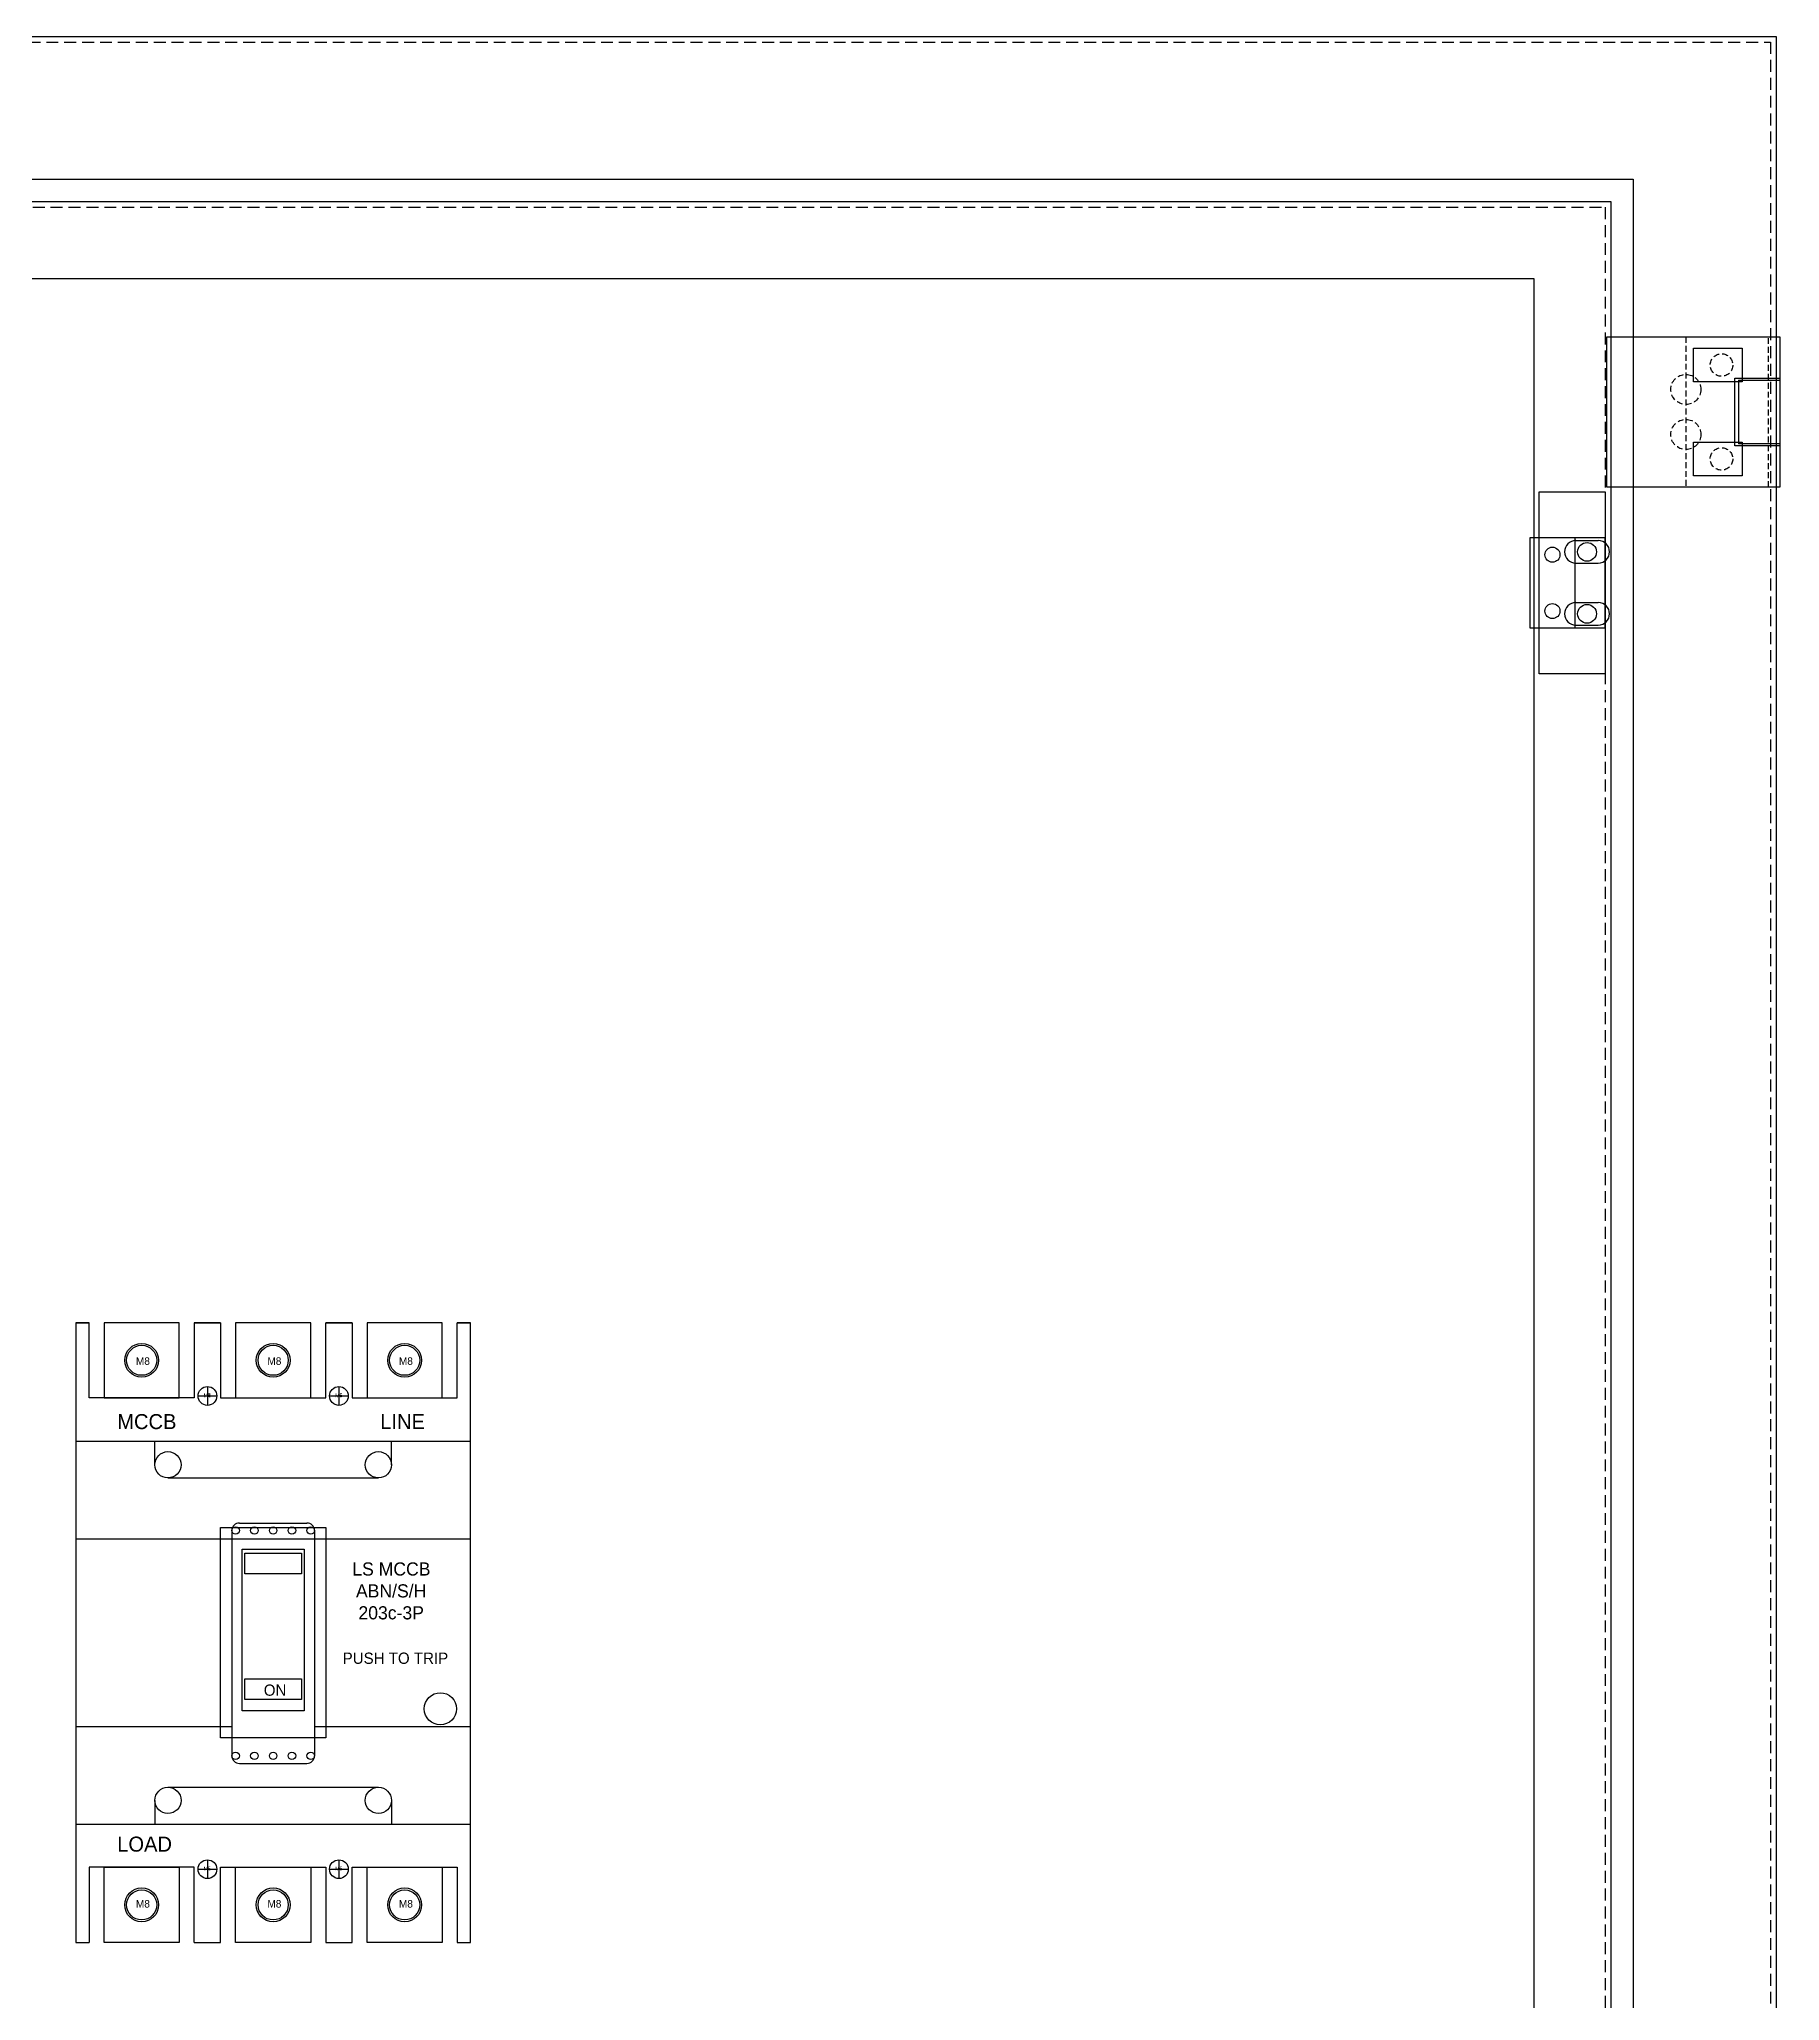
# Model space of a CAD drawing. Header units: millimetres. Extents: x 0 to 3953, y 0 to 2795.
# Drawn here: x 1527 to 1990, y 1998 to 2520 of the extents above; entities that cross this region are included whole.
import ezdxf

# ---------------------------------------------------------------- set-up
doc = ezdxf.new("R2010")
doc.units = ezdxf.units.MM
doc.linetypes.add('HIDDEN2', pattern=[4.7625, 3.175, -1.5875])

# ---------------------------------------------------------------- blocks, each defined once
blk = doc.blocks.new('HL044-1.3-C')
at = {"color": 1, "linetype": 'HIDDEN2', "ltscale": 0.5}
for p, q in [((-25, 40), (-25, 0)), ((-3, 0), (-3, 40))]:
    blk.add_line(p, q, dxfattribs=at)
at = {"color": 1}
for p, q in [((-12, 29), (0, 29)), ((-12, 11), (-12, 29)), ((-11, 28.5), (0, 28.5)), ((-11, 28.5), (-11, 11.5)), ((0, 11), (-12, 11)), ((0, 11.5), (-11, 11.5))]:
    blk.add_line(p, q, dxfattribs=at)
blk.add_lwpolyline([(-46, 40), (0, 40), (0, 0), (-46, 0)], close=True, dxfattribs=at)
at = {"color": 1, "linetype": 'HIDDEN2', "ltscale": 0.5}
for centre, radius in [((-15.5, 32.5), 3), ((-25, 26), 4), ((-25, 14), 4), ((-15.5, 7.5), 3)]:
    blk.add_circle(centre, radius, dxfattribs=at)
blk = doc.blocks.new('ovan6x9')
at = {"color": 2}
for p, q in [((2, 6), (8, 6)), ((2, 0), (8, 0))]:
    blk.add_line(p, q, dxfattribs=at)
for centre, start, end in [((2, 3), 90, 270), ((8, 3), 270, 90)]:
    blk.add_arc(centre, 3, start, end, dxfattribs=at)
blk = doc.blocks.new('HL036-1-1')
at = {"color": 1}
blk.add_line((9.5, 36.25), (9.5, 12.25), dxfattribs=at)
for points in [[(0, 48.5), (17.5, 48.5), (17.5, 0), (0, 0)], [(-2.5, 12.25), (17.5, 12.25), (17.5, 36.25), (-2.5, 36.25)]]:
    blk.add_lwpolyline(points, close=True, dxfattribs=at)
for centre, radius in [((3.5, 31.75), 2), ((12.7, 32.5), 2.5), ((3.5, 16.75), 2), ((12.7, 16), 2.5)]:
    blk.add_circle(centre, radius, dxfattribs=at)
blk = doc.blocks.new('1 LS 250AF 3P')
for p, q in [((0, 0), (3.5, 0)), ((31.5, 0), (38.5, 0)), ((31.5, 0), (38.5, 0)), ((66.5, 0), (73.5, 0)), ((66.5, 0), (73.5, 0)), ((101.5, 0), (105, 0)), ((0, -31.5), (105, -31.5)), ((21, -37.82), (21, -31.5)), ((84, -37.82), (84, -31.5)), ((24.5, -41.32), (80.5, -41.32)), ((41.5, -55.32), (41.5, -115.32)), ((43.5, -53.32), (61.5, -53.32)), ((63.5, -55.32), (63.5, -115.32)), ((0, -57.5), (41.5, -57.5)), ((41.5, -57.5), (105, -57.5)), ((0, -107.5), (41.5, -107.5)), ((63.5, -107.5), (105, -107.5)), ((43.5, -117.32), (61.5, -117.32)), ((24.5, -123.68), (80.5, -123.68)), ((21, -127.18), (21, -133.5)), ((84, -127.18), (84, -133.5)), ((0, -133.5), (105, -133.5)), ((0, -165), (3.5, -165)), ((31.5, -165), (38.5, -165)), ((31.5, -165), (38.5, -165)), ((66.5, -165), (73.5, -165)), ((66.5, -165), (73.5, -165)), ((101.5, -165), (105, -165))]:
    blk.add_line(p, q)
at = {"color": 4}
for p, q in [((32.5, -19.5), (37.5, -19.5)), ((35, -17), (35, -22)), ((67.5, -19.5), (72.5, -19.5)), ((70, -17), (70, -22)), ((32.5, -145.5), (37.5, -145.5)), ((35, -143), (35, -148)), ((67.5, -145.5), (72.5, -145.5)), ((70, -143), (70, -148))]:
    blk.add_line(p, q, dxfattribs=at)
at = {"lineweight": 30}
for points in [[(3.5, 0), (0, 0), (0, -165), (3.5, -165)], [(31.5, 0), (31.5, -20), (3.5, -20), (3.5, 0)], [(38.5, 0), (31.5, 0)], [(38.5, 0), (38.5, -20), (66.5, -20), (66.5, 0)], [(73.5, 0), (66.5, 0)], [(73.5, 0), (73.5, -20), (101.5, -20), (101.5, 0)], [(101.5, -165), (105, -165), (105, 0), (101.5, 0)], [(31.5, -165), (31.5, -145), (3.5, -145), (3.5, -165)], [(38.5, -165), (38.5, -145), (66.5, -145), (66.5, -165)], [(73.5, -165), (73.5, -145), (101.5, -145), (101.5, -165)], [(73.5, -165), (73.5, -145), (101.5, -145), (101.5, -165)], [(31.5, -165), (38.5, -165)], [(66.5, -165), (73.5, -165)]]:
    blk.add_lwpolyline(points, dxfattribs=at)
for points in [[(44.25, -60.32), (60.75, -60.32), (60.75, -103.32), (44.25, -103.32)], [(45, -61.32), (60, -61.32), (60, -66.82), (45, -66.82)], [(45, -94.82), (60, -94.82), (60, -100.32), (45, -100.32)]]:
    blk.add_lwpolyline(points, close=True)
for centre, radius in [((17.5, -10), 4), ((52.5, -10), 4), ((87.5, -10), 4), ((24.5, -37.82), 3.5), ((80.5, -37.82), 3.5), ((42.5, -55.32), 1), ((47.5, -55.32), 1), ((52.5, -55.32), 1), ((57.5, -55.32), 1), ((62.5, -55.32), 1), ((97, -102.78), 4.28), ((42.5, -115.32), 1), ((47.5, -115.32), 1), ((52.5, -115.32), 1), ((57.5, -115.32), 1), ((62.5, -115.32), 1), ((24.5, -127.18), 3.5), ((80.5, -127.18), 3.5), ((17.5, -155), 4), ((52.5, -155), 4), ((87.5, -155), 4)]:
    blk.add_circle(centre, radius)
for centre, start, end in [((43.5, -55.32), 90, 180), ((61.5, -55.32), 0, 90), ((43.5, -115.32), 180, 270), ((61.5, -115.32), 270, 0)]:
    blk.add_arc(centre, 2, start, end)
at = {"attachment_point": 1}
for s, width, insert, char_height in [('M8', 4.4376, (15.97, -9.21), 2), ('M8', 4.4376, (50.97, -9.21), 2), ('M8', 4.4376, (85.97, -9.21), 2), ('MCCB', 14.0775, (11, -24.32), 4), ('LINE', 14.0775, (81, -24.32), 4), ('PUSH TO TRIP', 32.2145, (71, -87.82), 3), ('ON', 7.2418, (50, -96.32), 3), ('LOAD', 14.0775, (11, -136.82), 4), ('M8', 4.4376, (15.97, -153.71), 2), ('M8', 4.4376, (50.97, -153.71), 2), ('M8', 4.4376, (85.97, -153.71), 2)]:
    blk.add_mtext_dynamic_manual_height_columns(s, width=width, gutter_width=1, heights=[0], dxfattribs=dict(at, insert=insert, char_height=char_height))
at = {"color": 4, "char_height": 1, "attachment_point": 1}
for s, insert in [('M4', (34, -18.82)), ('M5', (34, -18.82)), ('M5', (69, -18.82)), ('M5', (34, -144.82)), ('M5', (69, -144.82))]:
    blk.add_mtext_dynamic_manual_height_columns(s, width=4.4376, gutter_width=1, heights=[0], dxfattribs=dict(at, insert=insert))
blk = doc.blocks.new('LS 250AF 3P')
at = {"color": 1}
for points in [[(7.5, -20), (27.5, -20), (27.5, 0), (7.5, 0)], [(7.5, -145), (27.5, -145), (27.5, -165), (7.5, -165)]]:
    blk.add_lwpolyline(points, close=True, dxfattribs=at)
at = {"color": 2}
for points in [[(42.5, -20), (62.5, -20), (62.5, 0), (42.5, 0)], [(42.5, -145), (62.5, -145), (62.5, -165), (42.5, -165)]]:
    blk.add_lwpolyline(points, close=True, dxfattribs=at)
at = {"color": 5}
for points in [[(77.5, -20), (97.5, -20), (97.5, 0), (77.5, 0)], [(77.5, -145), (97.5, -145), (97.5, -165), (77.5, -165)]]:
    blk.add_lwpolyline(points, close=True, dxfattribs=at)
at = {"color": 1}
for centre in [(17.5, -10), (17.5, -155)]:
    blk.add_circle(centre, 4.5, dxfattribs=at)
at = {"color": 2}
for centre in [(52.5, -10), (52.5, -155)]:
    blk.add_circle(centre, 4.5, dxfattribs=at)
at = {"color": 5}
for centre in [(87.5, -10), (87.5, -155)]:
    blk.add_circle(centre, 4.5, dxfattribs=at)
at = {"color": 4}
for centre in [(35, -19.5), (70, -19.5), (35, -145.5), (70, -145.5)]:
    blk.add_circle(centre, 2.5, dxfattribs=at)
blk.add_blockref('1 LS 250AF 3P', (0, 0))
at = {"insert": (65.28, -63.81), "char_height": 3.5, "attachment_point": 1}
blk.add_mtext_dynamic_manual_height_columns('\\pi8.28487;{\\C1;LS MCCB\\P\\pi9.25894;ABN/S/H\\P\\pi9.91549;203c-3P}', width=37.6867, gutter_width=1, heights=[0], dxfattribs=at)

msp = doc.modelspace()

# ---------------------------------------------------------------- linework, layer by layer
for points in [[(1189.03, 2520.54), (1989.03, 2520.54), (1989.03, 1320.54), (1189.03, 1320.54)], [(1227.03, 2482.54), (1951.03, 2482.54), (1951.03, 1358.54), (1227.03, 1358.54)], [(1967.03, 2437.54), (1980.03, 2437.54), (1980.03, 2428.54), (1967.03, 2428.54)], [(1967.03, 2412.54), (1980.03, 2412.54), (1980.03, 2403.54), (1967.03, 2403.54)]]:
    msp.add_lwpolyline(points, close=True)
at = {"linetype": 'HIDDEN2'}
msp.add_lwpolyline([(1190.53, 2519.04), (1987.53, 2519.04), (1987.53, 1322.04), (1190.53, 1322.04)], close=True, dxfattribs=at)
at = {"color": 6}
msp.add_lwpolyline([(1233.03, 2476.54), (1945.03, 2476.54), (1945.03, 1364.54), (1233.03, 1364.54)], close=True, dxfattribs=at)
at = {"color": 6, "linetype": 'HIDDEN2'}
msp.add_lwpolyline([(1234.53, 2475.04), (1943.53, 2475.04), (1943.53, 1366.04), (1234.53, 1366.04)], close=True, dxfattribs=at)
at = {"color": 3}
msp.add_lwpolyline([(1253.53, 2456.04), (1924.53, 2456.04), (1924.53, 1385.04), (1253.53, 1385.04)], close=True, dxfattribs=at)
at = {"color": 2, "ltscale": 3}
msp.add_lwpolyline([(1575.03, 2123.54), (1603.03, 2123.54), (1603.03, 2067.54), (1575.03, 2067.54)], close=True, dxfattribs=at)

# ---------------------------------------------------------------- block references
for name, p in [('HL044-1.3-C', (1990.03, 2400.54)), ('LS 250AF 3P', (1536.53, 2178.04))]:
    msp.add_blockref(name, p)
at = {"color": 7}
for name, p in [('HL036-1-1', (1926.03, 2350.79)), ('ovan6x9', (1933.73, 2380.29)), ('ovan6x9', (1933.73, 2363.79))]:
    msp.add_blockref(name, p, dxfattribs=at)

doc.saveas('drawing.dxf')
